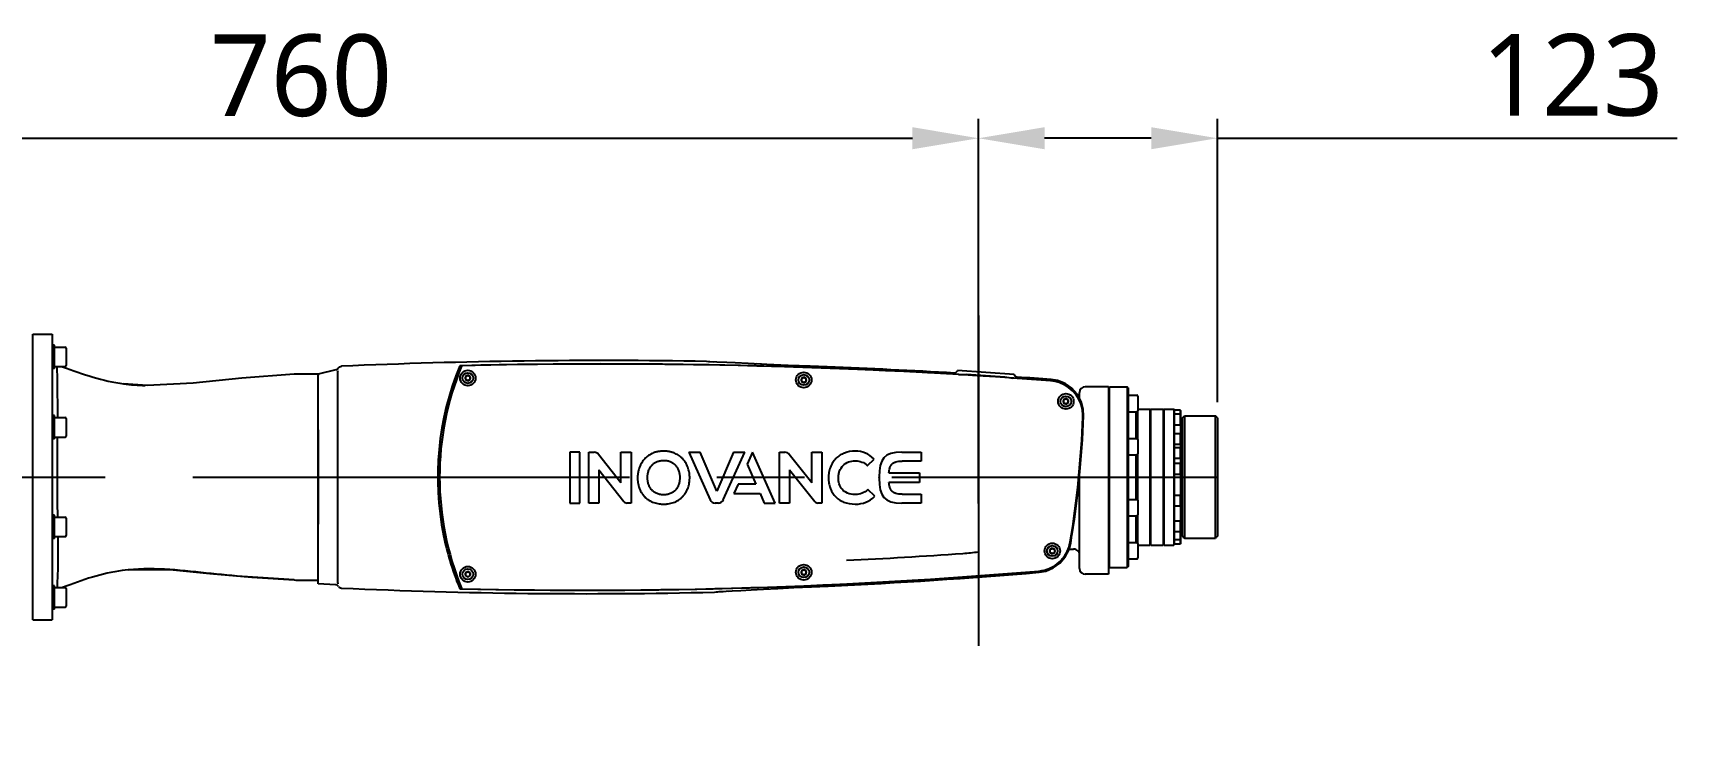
# Model space of a CAD drawing. Header units: millimetres. Extents: x 7426 to 8737, y 124 to 421.
# Drawn here: x 8031.4 to 8073.74, y 301.55 to 319.98 of the extents above; entities that cross this region are included whole.
import ezdxf

# ---------------------------------------------------------------- set-up
doc = ezdxf.new("R2010")
doc.units = ezdxf.units.MM
doc.linetypes.add('CENTER', pattern=[0.6, 0.375, -0.075, 0.075, -0.075])
for name, color, linetype in [('BREP_1_DXF_CONTINUOUS_LINE', 7, 'Continuous'), ('BREP_2_DXF_CONTINUOUS_LINE', 7, 'Continuous'), ('BREP_3_DXF_CONTINUOUS_LINE', 7, 'Continuous'), ('BREP_4_DXF_CONTINUOUS_LINE', 7, 'Continuous'), ('BREP_5_DXF_CONTINUOUS_LINE', 7, 'Continuous'), ('BREP_6_DXF_CONTINUOUS_LINE', 7, 'Continuous'), ('BREP_7_DXF_CONTINUOUS_LINE', 7, 'Continuous'), ('BREP_8_DXF_CONTINUOUS_LINE', 7, 'Continuous'), ('中心线', 7, 'Continuous'), ('外形图', 7, 'Continuous'), ('尺寸标注', 7, 'Continuous')]:
    doc.layers.add(name, color=color, linetype=linetype)
doc.styles.add('微软雅黑', font='msyh.ttc')
doc.dimstyles.new('尺寸标注_1_20比例', dxfattribs={"dimtxt": 2.1, "dimasz": 1.7, "dimexe": 0.5, "dimexo": 0.4, "dimgap": 0.5, "dimtad": 1, "dimdec": 1, "dimlfac": 20, "dimdsep": 46, "dimtxsty": '微软雅黑', "dimcen": 0.09, "dimadec": 0, "dimazin": 0, "dimtp": 0.01, "dimtm": 0.01, "dimtfac": 1, "dimtdec": 1, "dimtofl": 0, "dimtmove": 0, "dimatfit": 3, "dimfxl": 1, "dimtolj": 1, "dimarcsym": 0})

# ---------------------------------------------------------------- blocks, each defined once
blk = doc.blocks.new('*D1247')
at = {"layer": 'Defpoints', "color": 0}
for p in [(8055.75, 317.27), (8061.9, 310.074), (8055.75, 307.47)]:
    blk.add_point(p, dxfattribs=at)
at = {"layer": '尺寸标注', "color": 0, "linetype": 'Continuous', "lineweight": -2}
for p, q in [((8055.75, 307.87), (8055.75, 317.77)), ((8061.9, 310.474), (8061.9, 317.77)), ((8060.2, 317.27), (8057.45, 317.27)), ((8061.9, 317.27), (8073.739, 317.27))]:
    blk.add_line(p, q, dxfattribs=at)
at = {"layer": '尺寸标注', "color": 0}
for points in [[(8057.45, 317.554), (8057.45, 316.987), (8055.75, 317.27)], [(8060.2, 316.987), (8060.2, 317.554), (8061.9, 317.27)]]:
    blk.add_solid(points, dxfattribs=at)
at = {"layer": '尺寸标注', "color": 0, "insert": (8071.044, 319.952), "char_height": 2.1, "attachment_point": 2, "style": '微软雅黑'}
blk.add_mtext('\\A1;\\A1;123', dxfattribs=at)
blk = doc.blocks.new('*D1248')
at = {"layer": 'Defpoints', "color": 0}
for p in [(8055.75, 317.27), (8055.75, 308.549), (8017.75, 301.549)]:
    blk.add_point(p, dxfattribs=at)
at = {"layer": '尺寸标注', "color": 0, "linetype": 'Continuous', "lineweight": -2}
for p, q in [((8017.75, 301.949), (8017.75, 317.77)), ((8055.75, 308.949), (8055.75, 317.77)), ((8019.45, 317.27), (8054.05, 317.27))]:
    blk.add_line(p, q, dxfattribs=at)
at = {"layer": '尺寸标注', "color": 0}
for points in [[(8019.45, 317.554), (8019.45, 316.987), (8017.75, 317.27)], [(8054.05, 316.987), (8054.05, 317.554), (8055.75, 317.27)]]:
    blk.add_solid(points, dxfattribs=at)
at = {"layer": '尺寸标注', "color": 0, "insert": (8038.308, 319.941), "char_height": 2.1, "attachment_point": 2, "style": '微软雅黑'}
blk.add_mtext('\\A1;\\A1;760', dxfattribs=at)
blk = doc.blocks.new('123')
at = {"layer": 'BREP_1_DXF_CONTINUOUS_LINE', "color": 7, "linetype": 'Continuous'}
for p, q in [((17.5, -10.43), (17.5, 0.01)), ((17.5, 0.01), (20.95, 0.01)), ((20.95, 0.01), (20.95, -17.36)), ((6.49, -17.36), (6.49, -0.01)), ((6.49, -0.01), (8.36, -0.01)), ((17.5, -10.43), (9.85, -0.75)), ((9.93, -6.02), (9.93, -17.36)), ((9.93, -6.02), (18.52, -16.84)), ((9.93, -17.36), (6.49, -17.36)), ((20.95, -17.36), (19.59, -17.36))]:
    blk.add_line(p, q, dxfattribs=at)
for points in [[(9.85, -0.75), (9.5, -0.3), (8.96, -0.01), (8.36, -0.01)], [(18.52, -16.84), (18.77, -17.16), (19.16, -17.36), (19.59, -17.36)]]:
    blk.add_open_spline(points, degree=3, dxfattribs=at)
at = {"layer": 'BREP_2_DXF_CONTINUOUS_LINE', "color": 7, "linetype": 'Continuous'}
for p, q in [((62.43, 0), (60.62, -4.03)), ((70.21, -17.35), (62.43, 0)), ((60.62, -4.03), (63.61, -10.89)), ((57.54, -10.89), (56.1, -14.12)), ((63.61, -10.89), (57.54, -10.89)), ((56.1, -14.12), (65.01, -14.12)), ((65.01, -14.12), (66.45, -17.35)), ((66.45, -17.35), (70.21, -17.35))]:
    blk.add_line(p, q, dxfattribs=at)
at = {"layer": 'BREP_3_DXF_CONTINUOUS_LINE', "color": 7, "linetype": 'Continuous'}
for p, q in [((40.7, 0), (47.98, -16.24)), ((40.7, 0), (44.56, 0)), ((50.23, -13.26), (44.56, 0)), ((55.9, 0), (50.23, -13.26)), ((52.47, -16.24), (59.76, 0)), ((55.9, 0), (59.76, 0)), ((50.77, -17.34), (49.69, -17.34))]:
    blk.add_line(p, q, dxfattribs=at)
for centre, start, end in [((49.69, -15.48), 204.0204, 270.0145), ((50.77, -15.47), 270.0224, 335.7905)]:
    blk.add_arc(centre, 1.87, start, end, dxfattribs=at)
at = {"layer": 'BREP_4_DXF_CONTINUOUS_LINE', "color": 7, "linetype": 'Continuous'}
for p, q in [((101.61, -4.52), (101.69, -4.59)), ((101.69, -4.59), (104, -2.36)), ((104, -2.36), (103.92, -2.28)), ((101.86, -12.68), (101.78, -12.76)), ((104.22, -15.06), (101.86, -12.68)), ((104.14, -15.14), (104.22, -15.06))]:
    blk.add_line(p, q, dxfattribs=at)
for points, knots in [([(97.55, 0.37), (96.21, 0.37), (94.34, 0.04), (92.24, -1.01), (90.89, -2.11), (89.78, -3.49), (88.97, -5.1), (88.56, -6.58), (88.39, -7.82), (88.35, -8.76), (88.39, -9.67), (88.54, -10.82), (88.9, -12.19), (89.58, -13.68), (90.57, -15.04), (91.87, -16.19), (94.06, -17.36), (96.07, -17.72), (97.55, -17.72)], [0, 0, 0, 0, 0.123703, 0.185554, 0.247405, 0.309485, 0.371565, 0.433646, 0.464686, 0.495726, 0.524925, 0.554123, 0.612521, 0.670919, 0.729317, 0.796987, 0.864658, 1, 1, 1, 1]), ([(97.55, -14.46), (95.44, -14.46), (93.27, -13.36), (92.13, -11.17), (91.82, -9.81), (91.73, -8.7), (91.83, -7.54), (92.25, -6.02), (93.27, -4.4), (95.13, -3.21), (96.7, -2.93), (97.55, -2.93)], [0, 0, 0, 0, 0.228721, 0.343081, 0.400261, 0.457441, 0.526086, 0.59473, 0.732019, 0.866009, 1, 1, 1, 1])]:
    blk.add_open_spline(points, degree=3, knots=knots, dxfattribs=at)
for points in [[(103.92, -2.28), (102.16, -0.55), (99.96, 0.37), (97.55, 0.37)], [(97.55, -2.93), (99.13, -2.93), (100.57, -3.5), (101.61, -4.52)], [(101.78, -12.76), (100.73, -13.81), (99.11, -14.46), (97.55, -14.46)], [(97.55, -17.72), (100.15, -17.72), (102.43, -16.83), (104.14, -15.14)]]:
    blk.add_open_spline(points, degree=3, dxfattribs=at)
at = {"layer": 'BREP_5_DXF_CONTINUOUS_LINE', "color": 7, "linetype": 'Continuous'}
blk.add_line((32.11, -17.72), (32.86, -17.69), dxfattribs=at)
for points, knots in [([(32.1, 0.37), (32.09, 0.37), (32.08, 0.37), (32.05, 0.37), (32.01, 0.37), (31.95, 0.37), (31.88, 0.36), (31.79, 0.36), (31.67, 0.36), (31.48, 0.35), (31.25, 0.34), (30.98, 0.31), (30.72, 0.28), (30.37, 0.23), (29.95, 0.16), (29.46, 0.04), (28.84, -0.14), (28.1, -0.43), (27.3, -0.85), (26.57, -1.35), (25.91, -1.92), (25.13, -2.75), (24.49, -3.69), (24, -4.7), (23.7, -5.48), (23.5, -6.16), (23.38, -6.7), (23.31, -7.12), (23.25, -7.53), (23.21, -7.88), (23.19, -8.15), (23.19, -8.33), (23.18, -8.46), (23.18, -8.57), (23.18, -8.65), (23.18, -8.71), (23.18, -8.75), (23.18, -8.78), (23.18, -8.79), (23.18, -8.81), (23.18, -8.84), (23.18, -8.89), (23.18, -8.94), (23.18, -9.02), (23.18, -9.11), (23.19, -9.26), (23.2, -9.44), (23.21, -9.66), (23.23, -9.88), (23.26, -10.17), (23.32, -10.52), (23.4, -10.95), (23.52, -11.5), (23.73, -12.17), (24.04, -12.93), (24.35, -13.54), (24.63, -14), (24.85, -14.33), (25.05, -14.59), (25.2, -14.77), (25.29, -14.88), (25.35, -14.95), (25.43, -15.04), (25.53, -15.15), (25.71, -15.34), (25.98, -15.59), (26.32, -15.88), (26.8, -16.24), (27.43, -16.64), (28.25, -17.03), (29.13, -17.33), (30.07, -17.55), (30.89, -17.66), (31.57, -17.71), (31.93, -17.72), (32.11, -17.72), (32.11, -17.72)], [0, 0, 0, 0, 0.000325, 0.000651, 0.001301, 0.002602, 0.003903, 0.005204, 0.007806, 0.010409, 0.015613, 0.020817, 0.026021, 0.031226, 0.041634, 0.052043, 0.062451, 0.083269, 0.104086, 0.124903, 0.14572, 0.166537, 0.208171, 0.228989, 0.249806, 0.270623, 0.281031, 0.29144, 0.301849, 0.312257, 0.317461, 0.322666, 0.325268, 0.32787, 0.330472, 0.331773, 0.332424, 0.333074, 0.333725, 0.334375, 0.335676, 0.338279, 0.340881, 0.343483, 0.348687, 0.353891, 0.3643, 0.374709, 0.385117, 0.395526, 0.416343, 0.43716, 0.457977, 0.499612, 0.541246, 0.58288, 0.603697, 0.624514, 0.645332, 0.65574, 0.660944, 0.666149, 0.671353, 0.676557, 0.686966, 0.707783, 0.7286, 0.749417, 0.791052, 0.832686, 0.87432, 0.915954, 0.957589, 0.978406, 0.999223, 1, 1, 1, 1]), ([(35.91, -17), (36.19, -16.88), (36.74, -16.62), (37.37, -16.22), (37.84, -15.85), (38.13, -15.61), (38.34, -15.4), (38.5, -15.24), (38.63, -15.11), (38.73, -15), (38.81, -14.91), (38.87, -14.84), (38.96, -14.73), (39.1, -14.55), (39.3, -14.29), (39.52, -13.96), (39.8, -13.5), (40.11, -12.89), (40.42, -12.13), (40.66, -11.33), (40.84, -10.5), (40.94, -9.78), (40.97, -9.27), (40.98, -9.01), (40.99, -8.86), (40.99, -8.75), (40.99, -8.63), (40.99, -8.47), (40.98, -8.19), (40.96, -7.8), (40.91, -7.33), (40.81, -6.71), (40.64, -5.96), (40.36, -5.09), (39.99, -4.26), (39.55, -3.47), (39.12, -2.87), (38.74, -2.42), (38.43, -2.09), (38.13, -1.8), (37.7, -1.44), (37.14, -1.02), (36.41, -0.6), (35.76, -0.31), (35.22, -0.11), (34.8, 0.01), (34.38, 0.12), (33.94, 0.21), (33.57, 0.27), (33.26, 0.31), (33.04, 0.33), (32.84, 0.34), (32.69, 0.35), (32.57, 0.36), (32.45, 0.36), (32.35, 0.36), (32.27, 0.37), (32.22, 0.37), (32.18, 0.37), (32.16, 0.37), (32.13, 0.37), (32.11, 0.37), (32.1, 0.37), (32.1, 0.37), (32.1, 0.37)], [0, 0, 0, 0, 0.035714, 0.071429, 0.089286, 0.107143, 0.116071, 0.125, 0.133929, 0.138393, 0.142857, 0.147321, 0.151786, 0.160714, 0.178571, 0.196429, 0.214286, 0.25, 0.285714, 0.321429, 0.357143, 0.392857, 0.410714, 0.419643, 0.424107, 0.428571, 0.433036, 0.4375, 0.446429, 0.464286, 0.482143, 0.5, 0.535714, 0.571429, 0.607143, 0.642857, 0.678571, 0.696429, 0.714286, 0.732143, 0.75, 0.785714, 0.821429, 0.857143, 0.875, 0.892857, 0.910714, 0.928571, 0.946429, 0.955357, 0.964286, 0.973214, 0.977679, 0.982143, 0.986607, 0.991071, 0.993304, 0.995536, 0.996652, 0.997768, 0.998884, 0.999442, 0.999721, 1, 1, 1, 1]), ([(36.74, -12.09), (36.61, -12.31), (36.28, -12.8), (35.6, -13.48), (34.82, -13.97), (34.08, -14.26), (33.48, -14.42), (32.93, -14.5), (32.46, -14.53), (32.09, -14.54), (31.73, -14.53), (31.26, -14.5), (30.71, -14.42), (30.11, -14.26), (29.38, -13.97), (28.59, -13.49), (27.85, -12.74), (27.37, -12.01), (27.08, -11.37), (26.9, -10.88), (26.77, -10.37), (26.68, -9.94), (26.63, -9.6), (26.61, -9.38), (26.59, -9.21), (26.58, -9.08), (26.58, -8.97), (26.58, -8.89), (26.58, -8.85), (26.57, -8.82), (26.57, -8.8), (26.57, -8.77), (26.57, -8.72), (26.57, -8.65), (26.57, -8.57), (26.57, -8.46), (26.58, -8.33), (26.59, -8.11), (26.61, -7.84), (26.66, -7.52), (26.71, -7.21), (26.81, -6.8), (26.96, -6.31), (27.19, -5.75), (27.41, -5.34), (27.55, -5.12), (27.59, -5.06)], [0, 0, 0, 0, 0.037506, 0.090006, 0.142507, 0.168757, 0.195007, 0.221257, 0.234382, 0.247507, 0.260632, 0.273757, 0.300007, 0.326257, 0.352508, 0.405008, 0.457508, 0.510008, 0.536258, 0.562508, 0.588759, 0.615009, 0.628134, 0.641259, 0.647821, 0.654384, 0.660946, 0.664228, 0.665868, 0.667509, 0.66915, 0.67079, 0.674071, 0.680634, 0.687197, 0.693759, 0.706884, 0.720009, 0.746259, 0.772509, 0.79876, 0.82501, 0.87751, 0.93001, 0.98251, 1, 1, 1, 1]), ([(27.59, -5.06), (27.66, -4.95), (27.79, -4.77), (27.97, -4.55), (28.1, -4.41), (28.17, -4.34), (28.2, -4.3)], [0, 0, 0, 0, 0.400072, 0.700036, 0.850018, 1, 1, 1, 1]), ([(28.2, -4.3), (28.23, -4.27), (28.29, -4.21), (28.42, -4.09), (28.64, -3.89), (28.99, -3.64), (29.43, -3.37), (29.91, -3.16), (30.41, -2.99), (30.94, -2.88), (31.41, -2.82), (31.8, -2.79), (32.2, -2.78), (32.68, -2.8), (33.42, -2.9), (34.11, -3.08), (34.73, -3.36), (35.17, -3.62), (35.51, -3.87), (35.74, -4.06), (35.86, -4.18), (35.95, -4.27), (36.05, -4.38), (36.18, -4.52), (36.4, -4.78), (36.67, -5.18), (36.96, -5.71), (37.19, -6.27), (37.35, -6.76), (37.44, -7.17), (37.5, -7.49), (37.55, -7.81), (37.57, -8.08), (37.58, -8.3), (37.59, -8.43), (37.59, -8.55), (37.59, -8.63), (37.59, -8.7), (37.59, -8.75), (37.59, -8.78), (37.59, -8.79), (37.59, -8.8)], [0, 0, 0, 0, 0.010417, 0.020833, 0.041667, 0.083333, 0.125, 0.166667, 0.208333, 0.25, 0.291667, 0.3125, 0.333333, 0.375, 0.416667, 0.5, 0.541667, 0.583333, 0.625, 0.645833, 0.65625, 0.666667, 0.677083, 0.6875, 0.708333, 0.75, 0.791667, 0.833333, 0.875, 0.895833, 0.916667, 0.9375, 0.958333, 0.96875, 0.979167, 0.984375, 0.989583, 0.994792, 0.997396, 0.998698, 1, 1, 1, 1]), ([(37.59, -8.8), (37.59, -8.8), (37.59, -8.83), (37.59, -8.87), (37.59, -8.95), (37.58, -9.06), (37.58, -9.19), (37.56, -9.36), (37.54, -9.58), (37.49, -9.93), (37.41, -10.36), (37.28, -10.87), (37.1, -11.36), (36.92, -11.77), (36.79, -12.01), (36.74, -12.09)], [0, 0, 0, 0, 0.009511, 0.019022, 0.038045, 0.07609, 0.114134, 0.152179, 0.228269, 0.304358, 0.456537, 0.608717, 0.760896, 0.913075, 1, 1, 1, 1]), ([(32.86, -17.69), (32.95, -17.69), (33.37, -17.65), (34.11, -17.55), (35.04, -17.33), (35.63, -17.12), (35.91, -17)], [0, 0, 0, 0, 0.079012, 0.386008, 0.693004, 1, 1, 1, 1])]:
    blk.add_open_spline(points, degree=3, knots=knots, dxfattribs=at)
at = {"layer": 'BREP_6_DXF_CONTINUOUS_LINE', "color": 7, "linetype": 'Continuous'}
for p, q in [((0, 0), (0, -17.35)), ((3.42, 0), (0, 0)), ((3.42, -17.35), (3.42, 0)), ((0, -17.35), (3.42, -17.35))]:
    blk.add_line(p, q, dxfattribs=at)
at = {"layer": 'BREP_7_DXF_CONTINUOUS_LINE', "color": 7, "linetype": 'Continuous'}
for p, q in [((82.66, 0.01), (86.11, 0.01)), ((82.66, -10.43), (82.66, 0.01)), ((86.11, 0.01), (86.11, -17.36)), ((71.65, -17.36), (71.65, -0.01)), ((71.65, -0.01), (73.52, -0.01)), ((82.66, -10.43), (75.01, -0.75)), ((75.1, -6.02), (75.1, -17.36)), ((75.1, -6.02), (83.69, -16.84)), ((75.1, -17.36), (71.65, -17.36)), ((86.11, -17.36), (84.76, -17.36))]:
    blk.add_line(p, q, dxfattribs=at)
for points in [[(75.01, -0.75), (74.67, -0.3), (74.13, -0.01), (73.52, -0.01)], [(83.69, -16.84), (83.93, -17.16), (84.32, -17.36), (84.76, -17.36)]]:
    blk.add_open_spline(points, degree=3, dxfattribs=at)
at = {"layer": 'BREP_8_DXF_CONTINUOUS_LINE', "color": 7, "linetype": 'Continuous'}
for p, q in [((113.43, 0), (120, 0)), ((120, 0), (120, -3.03)), ((120, -3.03), (113.51, -3.03)), ((105.72, -8.46), (105.72, -8.67)), ((105.72, -8.69), (105.72, -8.67)), ((105.72, -8.69), (105.72, -8.9)), ((109.05, -7.06), (119.44, -7.06)), ((119.44, -10.29), (109.05, -10.29)), ((119.44, -7.06), (119.44, -10.29)), ((113.51, -14.33), (120, -14.33)), ((120, -14.33), (120, -17.36)), ((120, -17.36), (113.43, -17.36))]:
    blk.add_line(p, q, dxfattribs=at)
for points in [[(113.43, 0), (107.38, 0), (105.72, -2.32), (105.72, -8.46)], [(105.72, -8.9), (105.72, -15.04), (107.38, -17.36), (113.43, -17.36)]]:
    blk.add_open_spline(points, degree=3, dxfattribs=at)
for points in [[(109.05, -7.06), (109.07, -6.76), (109.13, -6.18), (109.27, -5.52), (109.44, -5.04), (109.56, -4.76), (109.67, -4.56), (109.76, -4.41), (109.85, -4.3), (109.91, -4.22), (109.94, -4.18), (109.97, -4.15), (110, -4.11), (110.05, -4.06), (110.14, -3.97), (110.26, -3.86), (110.43, -3.73), (110.66, -3.58), (110.98, -3.42), (111.55, -3.22), (112.36, -3.06), (113.11, -3.03), (113.51, -3.03)], [(113.51, -14.33), (113.11, -14.33), (112.36, -14.3), (111.55, -14.14), (110.98, -13.94), (110.66, -13.78), (110.43, -13.63), (110.26, -13.5), (110.14, -13.39), (110.05, -13.3), (110, -13.25), (109.97, -13.21), (109.94, -13.18), (109.91, -13.14), (109.85, -13.06), (109.76, -12.95), (109.67, -12.8), (109.56, -12.6), (109.44, -12.32), (109.27, -11.84), (109.13, -11.18), (109.07, -10.6), (109.05, -10.29)]]:
    blk.add_open_spline(points, degree=3, knots=[0, 0, 0, 0, 0.125, 0.25, 0.3125, 0.375, 0.40625, 0.4375, 0.46875, 0.484375, 0.492188, 0.5, 0.507812, 0.515625, 0.53125, 0.5625, 0.59375, 0.625, 0.6875, 0.75, 0.875, 1, 1, 1, 1], dxfattribs=at)

msp = doc.modelspace()

# ---------------------------------------------------------------- linework, layer by layer
at = {"layer": '中心线', "color": 0, "linetype": 'CENTER', "ltscale": 30}
msp.add_line((8017.5154, 308.5487), (8061.9003, 308.5487), dxfattribs=at)
at = {"layer": '外形图', "linetype": 'CENTER', "ltscale": 30}
msp.add_line((8055.7502, 312.7123), (8055.7502, 304.2055), dxfattribs=at)
at = {"layer": '外形图', "color": 0, "linetype": 'Continuous'}
for p, q in [((8031.3999, 304.8736), (8031.3999, 312.2237)), ((8031.3999, 312.2237), (8031.8999, 312.2237)), ((8031.8999, 312.2237), (8031.8999, 304.8736)), ((8031.9599, 311.9437), (8031.8999, 311.9437)), ((8031.9599, 311.3437), (8031.9599, 311.9437)), ((8031.9599, 311.8937), (8032.2349, 311.8937)), ((8032.2599, 311.8687), (8032.2599, 311.4187)), ((8031.9599, 311.3437), (8031.8999, 311.3437)), ((8031.9599, 311.3937), (8032.2349, 311.3937)), ((8038.1764, 311.1987), (8038.1249, 311.196)), ((8038.75, 311.1987), (8038.1764, 311.1987)), ((8039.2026, 311.3093), (8038.75, 311.1987)), ((8039.2026, 311.3093), (8038.75, 311.1987)), ((8038.75, 311.1987), (8038.75, 311.1739)), ((8038.75, 305.7986), (8038.75, 311.1987)), ((8039.25, 308.4877), (8039.25, 311.278)), ((8039.25, 305.8247), (8039.25, 311.2743)), ((8048.9256, 311.51), (8048.749, 311.5254)), ((8049.8198, 311.4702), (8049.48, 311.4859)), ((8050.2956, 311.4487), (8050.0271, 311.4609)), ((8056.6694, 311.191), (8055.2128, 311.2929)), ((8042.6001, 311.1709), (8042.5376, 311.1348)), ((8042.5376, 311.1348), (8042.5376, 311.0626)), ((8042.5376, 311.0626), (8042.6001, 311.0265)), ((8042.6626, 311.1348), (8042.6001, 311.1709)), ((8042.6001, 311.0265), (8042.6626, 311.0626)), ((8042.6626, 311.0626), (8042.6626, 311.1348)), ((8051.2502, 311.1209), (8051.1877, 311.0848)), ((8051.1877, 311.0848), (8051.1877, 311.0126)), ((8051.1877, 311.0126), (8051.2502, 310.9765)), ((8051.3127, 311.0848), (8051.2502, 311.1209)), ((8051.2502, 310.9765), (8051.3127, 311.0126)), ((8051.3127, 311.0126), (8051.3127, 311.0848)), ((8057.9803, 310.9557), (8057.8835, 310.9941)), ((8058.152, 310.8364), (8058.0664, 310.8961)), ((8059.1003, 310.8737), (8058.5003, 310.8737)), ((8059.1003, 310.8487), (8059.1253, 310.8737)), ((8059.1003, 310.8737), (8059.1003, 306.0486)), ((8059.1253, 306.2236), (8059.1253, 310.8737)), ((8059.1253, 310.8737), (8059.5753, 310.8737)), ((8059.5753, 310.8737), (8059.5753, 306.2236)), ((8059.6003, 310.8487), (8059.5753, 310.8737)), ((8059.6003, 310.8487), (8059.6003, 306.2486)), ((8058.0003, 310.5709), (8057.9378, 310.5348)), ((8057.9378, 310.5348), (8057.9378, 310.4626)), ((8057.9378, 310.4626), (8058.0003, 310.4265)), ((8058.0628, 310.5348), (8058.0003, 310.5709)), ((8058.0003, 310.4265), (8058.0628, 310.4626)), ((8058.0628, 310.4626), (8058.0628, 310.5348)), ((8058.2916, 310.6803), (8058.222, 310.7585)), ((8058.3503, 310.5726), (8058.3503, 310.7237)), ((8059.6003, 310.6551), (8059.8253, 310.6551)), ((8059.8503, 310.6301), (8059.8503, 310.2551)), ((8031.9599, 310.1307), (8031.8999, 310.1307)), ((8031.9599, 309.5307), (8031.9599, 310.1307)), ((8031.9599, 310.0807), (8032.2349, 310.0807)), ((8032.2599, 310.0557), (8032.2599, 309.6057)), ((8059.6003, 310.2301), (8059.8253, 310.2301)), ((8059.8003, 310.2301), (8059.8003, 309.5457)), ((8059.8503, 310.2987), (8060.1603, 310.2987)), ((8059.8503, 309.5207), (8059.8503, 310.2551)), ((8060.1603, 310.2987), (8060.1603, 306.7986)), ((8060.1753, 310.2837), (8060.1603, 310.2987)), ((8060.1753, 310.2837), (8060.1903, 310.2987)), ((8060.1753, 306.8136), (8060.1753, 310.2837)), ((8060.1903, 306.7986), (8060.1903, 310.2987)), ((8060.1903, 310.2987), (8060.504, 310.2987)), ((8060.504, 310.2987), (8060.504, 306.7986)), ((8060.519, 310.2837), (8060.504, 310.2987)), ((8060.519, 310.2837), (8060.534, 310.2987)), ((8060.519, 306.8136), (8060.519, 310.2837)), ((8060.534, 306.7986), (8060.534, 310.2987)), ((8060.534, 310.2987), (8060.7828, 310.2987)), ((8060.7828, 310.2987), (8060.7828, 306.7986)), ((8060.8003, 310.2812), (8060.7828, 310.2987)), ((8060.8003, 306.8161), (8060.8003, 310.2812)), ((8060.9403, 310.2725), (8060.8003, 310.2725)), ((8060.9403, 310.1644), (8060.8003, 310.1644)), ((8060.9403, 310.2725), (8060.9403, 309.8894)), ((8060.9503, 310.2625), (8060.9403, 310.2725)), ((8060.9503, 310.1544), (8060.9403, 310.1644)), ((8060.9503, 310.2625), (8060.9503, 306.8348)), ((8060.9753, 309.9737), (8060.9503, 309.9987)), ((8060.9753, 309.9737), (8060.9753, 307.1237)), ((8061.0003, 310.0737), (8061.0503, 310.1237)), ((8061.0003, 307.0269), (8061.0003, 310.0737)), ((8061.0503, 310.1237), (8061.0503, 306.9788)), ((8061.0503, 310.1237), (8061.8503, 310.1237)), ((8061.8503, 306.9788), (8061.8503, 310.1237)), ((8061.9003, 310.0737), (8061.8503, 310.1237)), ((8061.9003, 310.0737), (8061.9003, 307.0269)), ((8031.9599, 309.5307), (8031.8999, 309.5307)), ((8031.9599, 309.5807), (8032.2349, 309.5807)), ((8038.75, 309.7626), (8038.75, 307.3348)), ((8059.6003, 309.5457), (8059.8253, 309.5457)), ((8059.8503, 309.5207), (8059.8503, 309.1457)), ((8060.9403, 309.8894), (8060.8003, 309.8894)), ((8060.9403, 309.6602), (8060.8003, 309.6602)), ((8060.9503, 309.8994), (8060.9403, 309.8894)), ((8060.9403, 309.6602), (8060.9403, 309.3852)), ((8060.9503, 309.6502), (8060.9403, 309.6602)), ((8061.0003, 309.6487), (8060.9753, 309.6737)), ((8059.6003, 309.1207), (8059.8253, 309.1207)), ((8059.8003, 309.1207), (8059.8003, 307.9767)), ((8059.8503, 307.9517), (8059.8503, 309.1457)), ((8060.9403, 309.3852), (8060.8003, 309.3852)), ((8060.9403, 309.2985), (8060.8003, 309.2985)), ((8060.9503, 309.3952), (8060.9403, 309.3852)), ((8060.9403, 309.2985), (8060.9403, 309.0235)), ((8060.9503, 309.2885), (8060.9403, 309.2985)), ((8060.9403, 309.0235), (8060.8003, 309.0235)), ((8060.9403, 308.895), (8060.8003, 308.895)), ((8060.9503, 309.0335), (8060.9403, 309.0235)), ((8060.9403, 308.895), (8060.9403, 308.62)), ((8060.9503, 308.885), (8060.9403, 308.895)), ((8058.3503, 306.1986), (8058.3503, 308.599)), ((8060.9403, 308.62), (8060.8003, 308.62)), ((8060.9503, 308.63), (8060.9403, 308.62)), ((8059.6003, 307.9767), (8059.8253, 307.9767)), ((8059.8503, 307.9517), (8059.8503, 307.5766)), ((8060.9403, 308.0739), (8060.8003, 308.0739)), ((8060.9403, 308.0739), (8060.9403, 307.7989)), ((8060.9503, 308.0639), (8060.9403, 308.0739)), ((8060.9503, 307.8089), (8060.9403, 307.7989)), ((8031.9599, 307.5667), (8031.8999, 307.5667)), ((8031.9599, 306.9667), (8031.9599, 307.5667)), ((8031.9599, 307.5167), (8032.2349, 307.5167)), ((8032.2599, 307.4917), (8032.2599, 307.0417)), ((8059.6003, 307.5516), (8059.8253, 307.5516)), ((8059.8003, 307.5516), (8059.8003, 306.8672)), ((8059.8503, 306.8422), (8059.8503, 307.5766)), ((8060.9403, 307.7989), (8060.8003, 307.7989)), ((8060.9403, 307.4168), (8060.8003, 307.4168)), ((8060.9403, 307.4168), (8060.9403, 306.8248)), ((8060.9503, 307.4068), (8060.9403, 307.4168)), ((8061.0003, 307.4486), (8060.9753, 307.4236)), ((8031.9599, 306.9667), (8031.8999, 306.9667)), ((8031.9599, 307.0167), (8032.2349, 307.0167)), ((8039.25, 305.8771), (8039.25, 307.1991)), ((8060.9403, 307.1418), (8060.8003, 307.1418)), ((8060.9503, 307.1518), (8060.9403, 307.1418)), ((8060.9753, 307.1236), (8060.9503, 307.0986)), ((8061.0235, 307.0037), (8061.0003, 307.0269)), ((8061.0503, 306.9788), (8061.8503, 306.9788)), ((8061.9003, 307.0269), (8061.8772, 307.0037)), ((8057.6503, 306.7208), (8057.5878, 306.6847)), ((8057.5878, 306.6847), (8057.5878, 306.6126)), ((8057.5878, 306.6126), (8057.6503, 306.5765)), ((8057.7128, 306.6847), (8057.6503, 306.7208)), ((8057.6503, 306.5765), (8057.7128, 306.6126)), ((8057.7128, 306.6126), (8057.7128, 306.6847)), ((8059.6003, 306.8672), (8059.8253, 306.8672)), ((8059.8503, 306.8422), (8059.8503, 306.4672)), ((8059.8503, 306.7986), (8060.1603, 306.7986)), ((8060.1753, 306.8136), (8060.1603, 306.7986)), ((8060.1753, 306.8136), (8060.1903, 306.7986)), ((8060.1903, 306.7986), (8060.504, 306.7986)), ((8060.519, 306.8136), (8060.504, 306.7986)), ((8060.519, 306.8136), (8060.534, 306.7986)), ((8060.534, 306.7986), (8060.7828, 306.7986)), ((8060.8003, 306.8161), (8060.7828, 306.7986)), ((8060.9403, 306.9329), (8060.8003, 306.9329)), ((8060.9403, 306.8248), (8060.8003, 306.8248)), ((8060.9503, 306.9429), (8060.9403, 306.9329)), ((8060.9503, 306.8348), (8060.9403, 306.8248)), ((8033.8575, 306.1607), (8033.701, 306.1423)), ((8042.6001, 306.1208), (8042.5376, 306.0847)), ((8042.6626, 306.0847), (8042.6001, 306.1208)), ((8051.2502, 306.1708), (8051.1877, 306.1347)), ((8051.1877, 306.1347), (8051.1877, 306.0625)), ((8051.3127, 306.1347), (8051.2502, 306.1708)), ((8051.3127, 306.0625), (8051.3127, 306.1347)), ((8057.6736, 306.2103), (8057.7601, 306.2727)), ((8057.8455, 306.3348), (8057.9143, 306.415)), ((8059.1003, 306.2486), (8059.1253, 306.2236)), ((8059.1253, 306.2236), (8059.5753, 306.2236)), ((8059.6003, 306.2486), (8059.5753, 306.2236)), ((8059.6003, 306.4422), (8059.8253, 306.4422)), ((8031.9599, 305.7536), (8031.8999, 305.7536)), ((8031.9599, 305.1536), (8031.9599, 305.7536)), ((8031.9599, 305.7036), (8032.2349, 305.7036)), ((8038.1269, 305.9009), (8038.1273, 305.9008)), ((8038.1271, 305.9009), (8038.1745, 305.8986)), ((8038.174, 305.8987), (8038.1747, 305.8986)), ((8038.1745, 305.8986), (8038.75, 305.8986)), ((8039.1899, 305.7801), (8038.75, 305.7986)), ((8039.1899, 305.7801), (8038.75, 305.7986)), ((8042.5376, 306.0847), (8042.5376, 306.0125)), ((8042.5376, 306.0125), (8042.6001, 305.9765)), ((8042.6001, 305.9765), (8042.6626, 306.0125)), ((8042.6626, 306.0125), (8042.6626, 306.0847)), ((8051.1877, 306.0625), (8051.2502, 306.0265)), ((8051.2502, 306.0265), (8051.3127, 306.0625)), ((8059.1003, 306.0486), (8058.5003, 306.0486)), ((8032.2599, 305.6786), (8032.2599, 305.2286)), ((8048.952, 305.5878), (8049.036, 305.5945)), ((8049.036, 305.5945), (8049.0733, 305.6027)), ((8049.0733, 305.6027), (8049.1097, 305.6048)), ((8049.1744, 305.6085), (8049.2497, 305.6129)), ((8049.1747, 305.6085), (8049.2497, 305.6129)), ((8049.3053, 305.6161), (8049.4037, 305.6217)), ((8031.3999, 304.8736), (8031.8999, 304.8736)), ((8031.9599, 305.1536), (8031.8999, 305.1536)), ((8031.9599, 305.2036), (8032.2349, 305.2036))]:
    msp.add_line(p, q, dxfattribs=at)
for points in [[(8038.1249, 311.196), (8036.7843, 311.0923), (8035.523, 310.9664), (8034.3469, 310.9052), (8033.734, 310.9508)], [(8049.48, 311.4859), (8049.2685, 311.4957), (8049.0137, 311.5066), (8048.7936, 311.515)], [(8051.855, 311.3834), (8051.4135, 311.4007), (8050.8498, 311.4243), (8050.2932, 311.4488), (8049.8172, 311.4703), (8049.48, 311.4859)], [(8055.2128, 311.2929), (8055.2, 311.2726), (8055.1737, 311.2456), (8055.1448, 311.2277), (8055.1216, 311.2192), (8055.1104, 311.2169), (8055.1087, 311.2166)], [(8056.7569, 311.1117), (8056.7592, 311.1112), (8056.755, 311.1124), (8056.739, 311.1189), (8056.7171, 311.132), (8056.6961, 311.1507), (8056.6776, 311.1753), (8056.6694, 311.191)], [(8058.4552, 310.1298), (8058.4457, 310.2971), (8058.3908, 310.4982), (8058.2908, 310.6819), (8058.1508, 310.8377), (8057.9788, 310.9568), (8057.7849, 311.0327), (8057.6234, 311.0597)], [(8057.312, 306.0996), (8057.4798, 306.1301), (8057.6752, 306.211), (8057.8469, 306.3358), (8057.9846, 306.4975), (8058.0804, 306.6863), (8058.1232, 306.848)], [(8033.8575, 306.1607), (8034.9303, 306.1685), (8035.9527, 306.0698), (8037.0353, 305.9726), (8038.127, 305.9009)], [(8057.312, 306.0996), (8057.4764, 306.1291), (8057.4778, 306.1297)], [(8049.2497, 305.6129), (8049.4044, 305.6217), (8049.6287, 305.6337), (8049.8986, 305.6477), (8050.2176, 305.6642), (8050.5851, 305.683), (8050.9967, 305.7037), (8051.4462, 305.7257), (8051.8813, 305.746)], [(8048.9925, 305.5984), (8049.0694, 305.6025), (8049.1747, 305.6085)]]:
    msp.add_lwpolyline(points, dxfattribs=at)
for centre, radius in [((8042.6001, 311.0987), 0.2), ((8042.6001, 311.0987), 0.1375), ((8051.2502, 311.0487), 0.2), ((8042.6001, 311.0987), 0.0625), ((8051.2502, 311.0487), 0.1375), ((8051.2502, 311.0487), 0.0625), ((8058.0003, 310.4987), 0.2), ((8058.0003, 310.4987), 0.1375), ((8058.0003, 310.4987), 0.0625), ((8057.6503, 306.6486), 0.2), ((8057.6503, 306.6486), 0.1375), ((8057.6503, 306.6486), 0.0625), ((8042.6001, 306.0486), 0.2), ((8042.6001, 306.0486), 0.1375), ((8051.2502, 306.0986), 0.2), ((8051.2502, 306.0986), 0.1375), ((8051.2502, 306.0986), 0.0625), ((8042.6001, 306.0486), 0.0625)]:
    msp.add_circle(centre, radius, dxfattribs=at)
for centre, radius, start, end in [((8032.2349, 311.8687), 0.025, 0, 90), ((8032.2499, 311.6264), 0.25, 249.02796, 250.32351), ((8032.2349, 311.4187), 0.025, 270, 0), ((8039.1789, 311.4065), 0.1, 283.73697, 328.83294), ((8039.3985, 311.2743), 0.1485, 177.42172, 179.99662), ((8039.4006, 311.2742), 0.1505, 176.19262, 177.42423), ((8046.065, 156.664), 154.8847, 89.007066, 92.486414), ((8049.374, 308.5487), 7.5501, 157.67824, 191.45772), ((8049.374, 308.5487), 7.5001, 157.64664, 202.39105), ((8046.065, 156.664), 154.7959, 86.60266, 91.36049), ((8046.065, 156.664), 154.7945, 85.724258, 91.334449), ((8046.065, 156.664), 154.8277, 86.642761, 87.856815), ((8046.065, 156.664), 154.8075, 86.160206, 86.530017), ((8046.065, 156.664), 154.7959, 85.724032, 86.087558), ((8046.065, 156.664), 154.8277, 85.718677, 86.045312), ((8057.5386, 310.1308), 0.8994, 357.82079, 85.70964), ((8057.5395, 310.132), 0.8995, 80.23711, 85.71841), ((8057.5395, 310.1324), 0.8991, 10.00921, 80.23366), ((8058.5003, 310.7237), 0.15, 90, 180), ((8059.8253, 310.6301), 0.025, 0, 90), ((8032.2349, 310.0557), 0.025, 0, 90), ((8032.9916, 311.0487), 25.4636, 350.5809, 357.85727), ((8032.9916, 311.0487), 25.4642, 350.57814, 357.86027), ((8032.9916, 311.0487), 25.4802, 350.51088, 357.93322), ((8057.5345, 310.1314), 0.9042, 357.87663, 10.01368), ((8059.8253, 310.2551), 0.025, 270, 0), ((8032.2349, 309.6057), 0.025, 270, 0), ((8059.8253, 309.5207), 0.025, 0, 90), ((8059.8253, 309.1457), 0.025, 270, 0), ((8096.2162, 308.5683), 64.1924, 180.017537, 180.941765), ((8059.8253, 307.9517), 0.025, 0, 90), ((8032.2349, 307.4917), 0.025, 0, 90), ((8059.8253, 307.5766), 0.025, 270, 0), ((8032.2349, 307.0417), 0.025, 270, 0), ((8049.374, 308.5487), 7.5501, 191.45772, 196.52456), ((8064.3479, 310.5576), 4.8664, 226.91052, 227.34173), ((8058.5527, 310.5576), 4.8664, 312.65827, 313.08948), ((8045.5321, 447.3057), 141.0637, 272.770386, 273.989042), ((8057.2244, 307.0283), 0.8996, 274.87155, 350.60627), ((8057.2233, 307.0278), 0.9012, 324.13122, 327.86304), ((8057.2239, 307.0274), 0.9006, 327.86279, 332.60789), ((8057.2242, 307.0272), 0.9002, 332.61034, 334.16689), ((8057.2189, 307.029), 0.9057, 334.20997, 350.5376), ((8058.0098, 331.6966), 25.0003, 270.16925, 270.43393), ((8058.2003, 306.547), 0.15, 0, 90.43393), ((8059.8253, 306.8422), 0.025, 0, 90), ((8049.374, 308.5487), 7.5501, 196.52447, 202.35873), ((8045.6703, 443.0208), 137.3833, 268.632468, 274.856505), ((8045.6703, 443.0208), 137.382, 268.661818, 274.856362), ((8057.2247, 307.0286), 0.9012, 274.87148, 286.66132), ((8057.2251, 307.0263), 0.8989, 286.67788, 288.43674), ((8057.2246, 307.0274), 0.9001, 288.44352, 297.37714), ((8057.2245, 307.0275), 0.9002, 297.38402, 299.75128), ((8057.2248, 307.0269), 0.8995, 299.75522, 307.02326), ((8057.2243, 307.0273), 0.9002, 307.02697, 309.75981), ((8057.2247, 307.0268), 0.8995, 309.7622, 315.72315), ((8057.2239, 307.0276), 0.9006, 315.72542, 319.02666), ((8057.2247, 307.0268), 0.8995, 319.02767, 324.1284), ((8058.5003, 306.1986), 0.15, 180, 270), ((8058.5003, 306.1986), 0.15, 211.73128, 220.15561), ((8059.8253, 306.4672), 0.025, 270, 0), ((8032.2499, 305.4711), 0.25, 109.79548, 111.1004), ((8032.2349, 305.6786), 0.025, 0, 90), ((8039.1856, 305.6802), 0.1, 34.7288, 87.58373), ((8039.3986, 305.8247), 0.1485, 180.00255, 182.95509), ((8039.4011, 305.8248), 0.1511, 182.96317, 188.65936), ((8039.35, 305.7941), 0.1, 214.7288, 267.34424), ((8045.6703, 443.0208), 137.4721, 267.36299, 271.367872), ((8045.6703, 443.0208), 137.4152, 272.5906, 274.859892), ((8058.5003, 306.1986), 0.15, 226.30675, 235.14866), ((8032.2349, 305.2286), 0.025, 270, 0)]:
    msp.add_arc(centre, radius, start, end, dxfattribs=at)
for points, knots in [([(8032.0166, 311.4074), (8032.0186, 311.3372), (8032.0291, 310.897), (8032.0305, 310.4565), (8032.0298, 310.0864)], [0, 0, 0, 0, 0.1594943, 1, 1, 1, 1]), ([(8032.1658, 311.391), (8032.4261, 311.2979), (8032.935, 311.1047), (8033.4689, 310.9864), (8033.734, 310.9508)], [0, 0, 0, 0, 0.5083285, 1, 1, 1, 1]), ([(8042.4507, 311.4145), (8042.4517, 311.4145), (8042.454, 311.4141), (8042.456, 311.413), (8042.457, 311.4123)], [0, 0, 0, 0, 0.4530615, 1, 1, 1, 1]), ([(8032.0279, 309.5841), (8032.0274, 309.5002), (8032.0256, 309.155), (8032.0238, 308.8099), (8032.0238, 308.5487)], [0, 0, 0, 0, 0.2431111, 1, 1, 1, 1]), ([(8032.0407, 307.0109), (8032.0449, 306.7399), (8032.0496, 306.2992), (8032.0277, 305.8591), (8032.0192, 305.6899)], [0, 0, 0, 0, 0.6153333, 1, 1, 1, 1]), ([(8033.701, 306.1423), (8033.4413, 306.1073), (8032.9182, 305.99), (8032.4203, 305.7981), (8032.1653, 305.7063)], [0, 0, 0, 0, 0.4914838, 1, 1, 1, 1]), ([(8038.1269, 305.9009), (8037.7717, 305.9346), (8037.0578, 305.9612), (8035.9908, 306.0612), (8034.9285, 306.1876), (8034.2113, 306.1966), (8033.8575, 306.1608)], [0, 0, 0, 0, 0.2499755, 0.5003217, 0.7507572, 1, 1, 1, 1]), ([(8042.4619, 305.6762), (8042.4575, 305.6764), (8042.4481, 305.6764), (8042.4435, 305.6864), (8042.4445, 305.6903)], [0, 0, 0, 0, 0.521153, 1, 1, 1, 1])]:
    msp.add_open_spline(points, degree=3, knots=knots, dxfattribs=at)
for points in [[(8039.2645, 311.3547), (8039.2807, 311.3817), (8039.3142, 311.4015), (8039.3457, 311.4029)], [(8042.4375, 311.4011), (8042.4399, 311.4069), (8042.4444, 311.4144), (8042.4507, 311.4145)], [(8033.734, 310.9508), (8033.9183, 310.926), (8034.1042, 310.9119), (8034.29, 310.9065)], [(8055.2382, 311.1878), (8055.3036, 311.184), (8055.3694, 311.1917), (8055.4348, 311.1877)], [(8056.432, 311.1241), (8056.4973, 311.1197), (8056.5616, 311.1036), (8056.627, 311.0991)], [(8055.3453, 306.5838), (8055.4799, 306.5934), (8055.6141, 306.6086), (8055.7478, 306.6266)]]:
    msp.add_open_spline(points, degree=3, dxfattribs=at)

# ---------------------------------------------------------------- block references
at = {"layer": '外形图', "xscale": 0.07539737916999184, "yscale": 0.07539737916999184, "zscale": 0.07539737916999184}
msp.add_blockref('123', (8045.223, 309.1895), dxfattribs=at)

# ---------------------------------------------------------------- dimensions: what is measured, and where the dimension line sits
at = {"layer": '尺寸标注', "color": 0, "linetype": 'Continuous'}
dim = msp.add_linear_dim(base=(8055.7502, 317.2704), p1=(8017.7497, 301.5486), p2=(8055.7502, 308.5487), text='\\A1;760', dimstyle='尺寸标注_1_20比例', dxfattribs=at)
dim.commit()
dim.dimension.update_dxf_attribs({"geometry": '*D1248', "text_midpoint": (8038.3085, 317.2704), "dimtype": 160})
dim = msp.add_linear_dim(base=(8055.7502, 317.2704), p1=(8061.9003, 310.0737), p2=(8055.7502, 307.4704), angle=180, text='\\A1;123', dimstyle='尺寸标注_1_20比例', dxfattribs=at)
dim.commit()
dim.dimension.update_dxf_attribs({"geometry": '*D1247', "text_midpoint": (8071.0437, 317.2704), "dimtype": 160})

doc.saveas('drawing.dxf')
